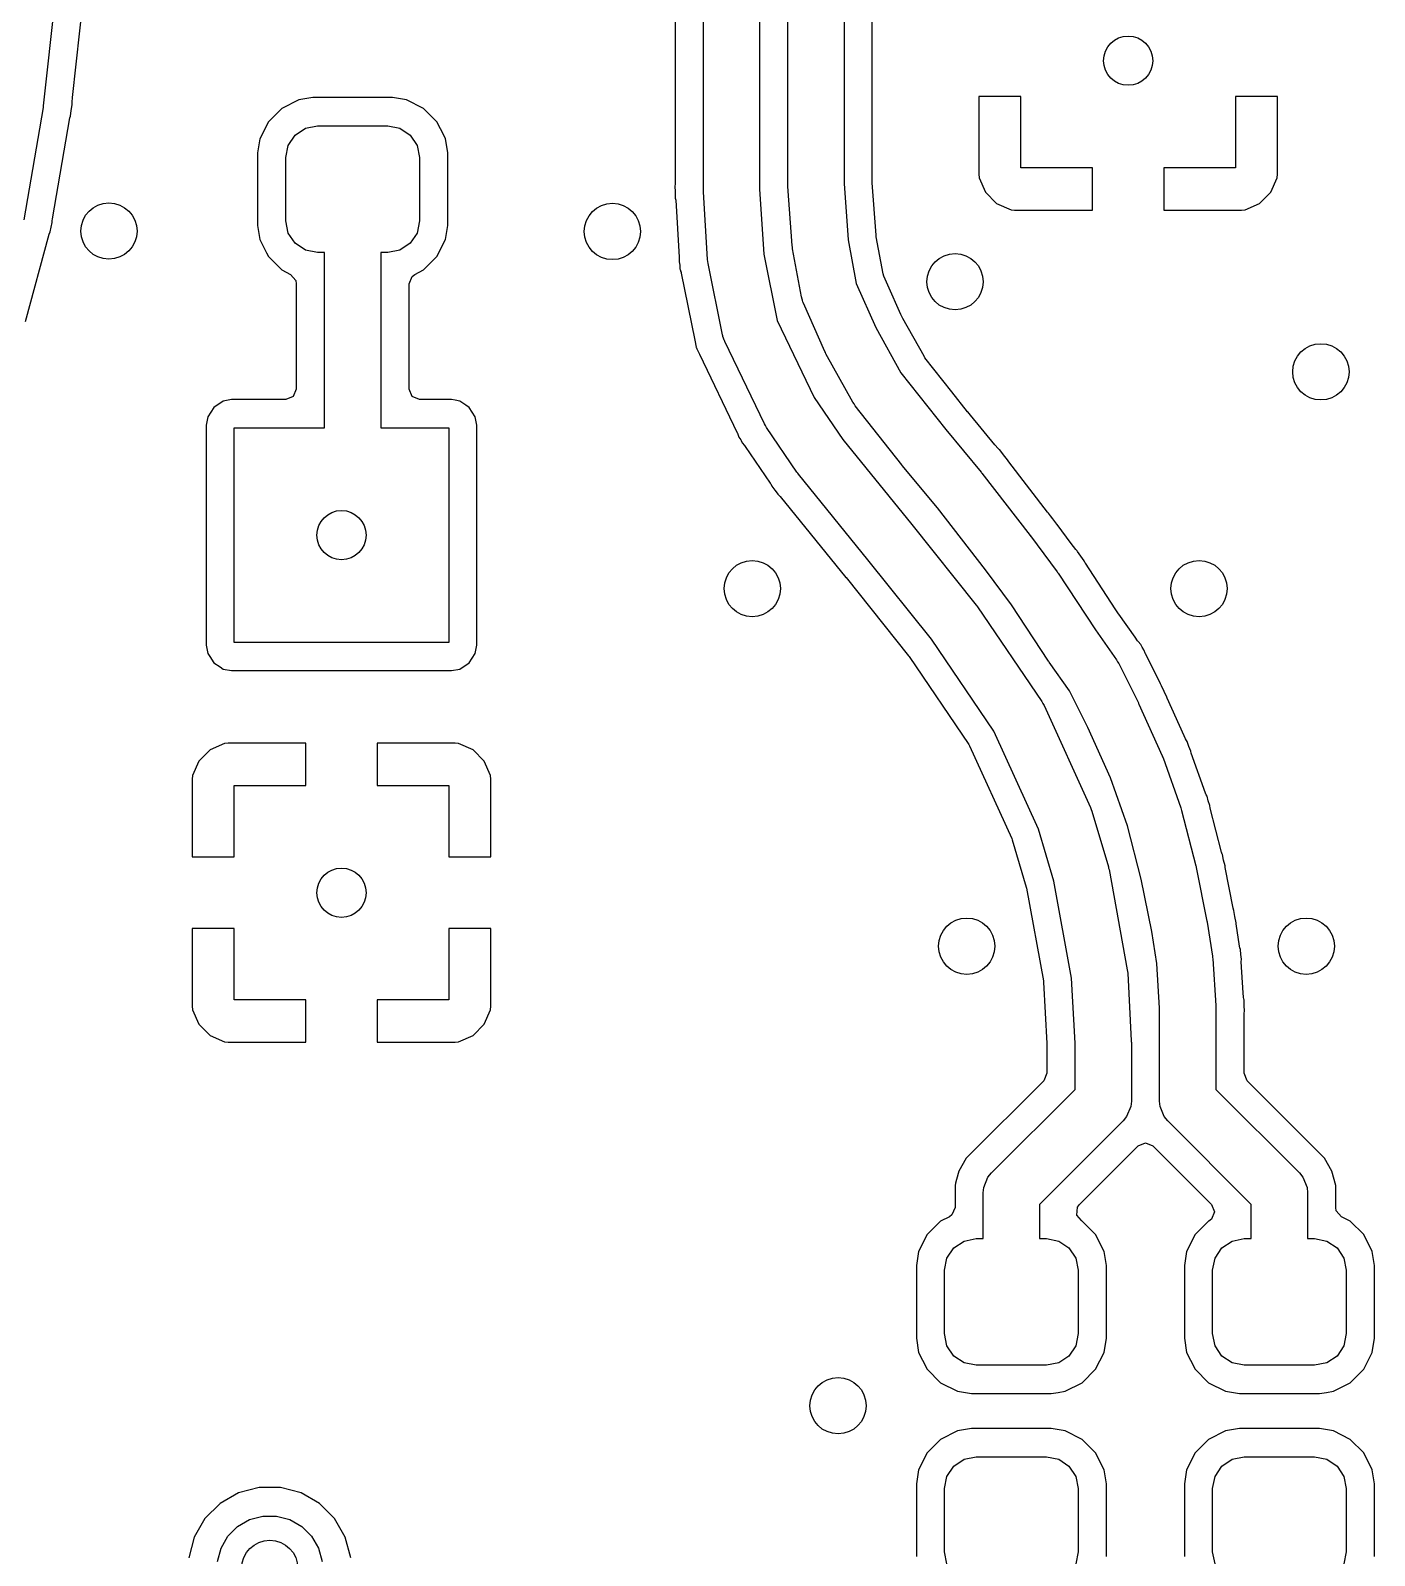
# Model space of a CAD drawing. Extents: x 2.36 to 5.14, y -5.39 to -2.61.
# Drawn here: x 3.3831 to 3.7591, y -4.8704 to -4.4439 of the extents above; entities that cross this region are included whole.
import ezdxf

# ---------------------------------------------------------------- set-up
doc = ezdxf.new("R2010")
doc.units = 0
doc.header["$MEASUREMENT"] = 0
doc.layers.add('BLACK', color=7, linetype='CONTINUOUS')

msp = doc.modelspace()

# ---------------------------------------------------------------- linework, layer by layer
at = {"layer": 'BLACK', "linetype": 'CONTINUOUS'}
for p, q in [((3.57131, -4.4885), (3.57131, -4.2365)), ((3.58706, -4.2365), (3.58706, -4.48825)), ((3.59494, -4.487), (3.59494, -4.2365)), ((3.61069, -4.2365), (3.61069, -4.48672)), ((3.56342, -4.24741), (3.56342, -4.48692)), ((3.39143, -4.42126), (3.38663, -4.46496)), ((3.61858, -4.48633), (3.61858, -4.4206)), ((3.39482, -4.4627), (3.39908, -4.42385)), ((3.38658, -4.46519), (3.38656, -4.46543)), ((3.38663, -4.46496), (3.38658, -4.46519)), ((3.39442, -4.4663), (3.39469, -4.46473)), ((3.39467, -4.46453), (3.39468, -4.46395)), ((3.39469, -4.46473), (3.39467, -4.46453)), ((3.39468, -4.46395), (3.39482, -4.4627)), ((3.45812, -4.46332), (3.45339, -4.46573)), ((3.46204, -4.4627), (3.45812, -4.46332)), ((3.45812, -4.46332), (3.45812, -4.46332)), ((3.48436, -4.4627), (3.46204, -4.4627)), ((3.46204, -4.4627), (3.46204, -4.4627)), ((3.48828, -4.46332), (3.48436, -4.4627)), ((3.48436, -4.4627), (3.48436, -4.4627)), ((3.49301, -4.46573), (3.48828, -4.46332)), ((3.48828, -4.46332), (3.48828, -4.46332)), ((3.64835, -4.46236), (3.64835, -4.48413)), ((3.66016, -4.46236), (3.64835, -4.46236)), ((3.66016, -4.48236), (3.66016, -4.46236)), ((3.73197, -4.46236), (3.72016, -4.46236)), ((3.72016, -4.46236), (3.72016, -4.48236)), ((3.73197, -4.48413), (3.73197, -4.46236)), ((3.38656, -4.46543), (3.38116, -4.49683)), ((3.38921, -4.49662), (3.39407, -4.46834)), ((3.39407, -4.46834), (3.39425, -4.46789)), ((3.39425, -4.46789), (3.39442, -4.4663)), ((3.45339, -4.46573), (3.44964, -4.46948)), ((3.49676, -4.46948), (3.49301, -4.46573)), ((3.49301, -4.46573), (3.49301, -4.46573)), ((3.44964, -4.46948), (3.44723, -4.47421)), ((3.45517, -4.47606), (3.45709, -4.47319)), ((3.45709, -4.47319), (3.45997, -4.47127)), ((3.45997, -4.47127), (3.46336, -4.4706)), ((3.46336, -4.4706), (3.48304, -4.4706)), ((3.48304, -4.4706), (3.48643, -4.47127)), ((3.48643, -4.47127), (3.48931, -4.47319)), ((3.48931, -4.47319), (3.49123, -4.47606)), ((3.49877, -4.47342), (3.49676, -4.46948)), ((3.49917, -4.47421), (3.49877, -4.47342)), ((3.44723, -4.47421), (3.44661, -4.47814)), ((3.44723, -4.47421), (3.44723, -4.47421)), ((3.4545, -4.47945), (3.45517, -4.47606)), ((3.49123, -4.47606), (3.4919, -4.47945)), ((3.49978, -4.47806), (3.49917, -4.47421)), ((3.49917, -4.47421), (3.49917, -4.47421)), ((3.44661, -4.47814), (3.44661, -4.49849)), ((3.4545, -4.49717), (3.4545, -4.47945)), ((3.4919, -4.47945), (3.4919, -4.49717)), ((3.49979, -4.47814), (3.49978, -4.47806)), ((3.49979, -4.49849), (3.49979, -4.47814)), ((3.61859, -4.48654), (3.61858, -4.48633)), ((3.64835, -4.48413), (3.64846, -4.48511)), ((3.64846, -4.48511), (3.64846, -4.48511)), ((3.64846, -4.48511), (3.65024, -4.48915)), ((3.68016, -4.48236), (3.66016, -4.48236)), ((3.68016, -4.49417), (3.68016, -4.48236)), ((3.72016, -4.48236), (3.70016, -4.48236)), ((3.70016, -4.48236), (3.70016, -4.49417)), ((3.73007, -4.48915), (3.73185, -4.48511)), ((3.73185, -4.48511), (3.73197, -4.48413)), ((3.56342, -4.48692), (3.56332, -4.48741)), ((3.56332, -4.48741), (3.56342, -4.48899)), ((3.56342, -4.48899), (3.56342, -4.49058)), ((3.56342, -4.49058), (3.56347, -4.49078)), ((3.56347, -4.49078), (3.56357, -4.49135)), ((3.57134, -4.48874), (3.57131, -4.4885)), ((3.57133, -4.48899), (3.57134, -4.48874)), ((3.57252, -4.50799), (3.57133, -4.48899)), ((3.58706, -4.48825), (3.5882, -4.50647)), ((3.59496, -4.48728), (3.59494, -4.487)), ((3.59496, -4.48757), (3.59496, -4.48728)), ((3.59615, -4.50407), (3.59496, -4.48757)), ((3.61069, -4.48672), (3.61182, -4.5025)), ((3.61964, -4.50113), (3.61859, -4.48654)), ((3.65024, -4.48915), (3.65337, -4.49228)), ((3.72695, -4.49228), (3.73007, -4.48915)), ((3.56357, -4.49135), (3.56457, -4.50731)), ((3.65337, -4.49228), (3.65741, -4.49406)), ((3.65741, -4.49406), (3.65741, -4.49406)), ((3.65741, -4.49406), (3.65839, -4.49417)), ((3.65839, -4.49417), (3.68016, -4.49417)), ((3.70016, -4.49417), (3.72192, -4.49417)), ((3.72192, -4.49417), (3.72291, -4.49406)), ((3.72291, -4.49406), (3.72695, -4.49228)), ((3.72291, -4.49406), (3.72291, -4.49406)), ((3.38859, -4.50022), (3.38881, -4.4989)), ((3.38881, -4.4989), (3.38916, -4.4976)), ((3.38916, -4.49711), (3.38921, -4.49662)), ((3.38916, -4.4976), (3.38916, -4.49711)), ((3.44661, -4.49849), (3.44723, -4.50241)), ((3.45517, -4.50056), (3.4545, -4.49717)), ((3.4919, -4.49717), (3.49123, -4.50056)), ((3.49917, -4.50241), (3.49979, -4.49849)), ((3.38169, -4.5253), (3.38828, -4.50089)), ((3.38828, -4.50089), (3.38859, -4.50022)), ((3.44723, -4.50241), (3.44723, -4.50241)), ((3.44723, -4.50241), (3.44909, -4.50607)), ((3.45709, -4.50343), (3.45517, -4.50056)), ((3.45997, -4.50535), (3.45709, -4.50343)), ((3.48931, -4.50343), (3.48643, -4.50535)), ((3.49123, -4.50056), (3.48931, -4.50343)), ((3.49676, -4.50714), (3.49917, -4.50241)), ((3.61182, -4.5025), (3.61407, -4.51465)), ((3.61965, -4.50133), (3.61964, -4.50113)), ((3.61969, -4.50165), (3.61965, -4.50133)), ((3.6216, -4.51196), (3.61969, -4.50165)), ((3.44909, -4.50607), (3.44964, -4.50714)), ((3.44964, -4.50714), (3.45339, -4.51089)), ((3.46336, -4.50603), (3.45997, -4.50535)), ((3.46533, -4.50603), (3.46336, -4.50603)), ((3.46533, -4.55504), (3.46533, -4.50603)), ((3.48304, -4.50603), (3.48107, -4.50603)), ((3.48107, -4.50603), (3.48107, -4.55504)), ((3.48643, -4.50535), (3.48304, -4.50603)), ((3.49301, -4.51089), (3.49676, -4.50714)), ((3.56458, -4.50749), (3.56451, -4.50858)), ((3.56457, -4.50731), (3.56457, -4.50731)), ((3.56457, -4.50731), (3.56458, -4.50749)), ((3.5882, -4.50647), (3.59193, -4.52498)), ((3.59622, -4.5045), (3.59615, -4.50407)), ((3.59626, -4.50493), (3.59622, -4.5045)), ((3.59876, -4.51843), (3.59626, -4.50493)), ((3.45339, -4.51089), (3.45584, -4.51214)), ((3.49056, -4.51214), (3.49301, -4.51089)), ((3.56451, -4.50858), (3.56471, -4.50956)), ((3.56471, -4.50956), (3.56472, -4.50976)), ((3.56472, -4.50976), (3.56472, -4.50976)), ((3.56472, -4.50976), (3.56477, -4.51055)), ((3.56477, -4.51055), (3.56483, -4.51073)), ((3.56483, -4.51073), (3.56505, -4.51139)), ((3.56505, -4.51139), (3.56506, -4.51141)), ((3.56506, -4.51141), (3.56515, -4.51176)), ((3.56515, -4.51176), (3.56893, -4.53051)), ((3.5726, -4.50852), (3.57252, -4.50799)), ((3.57266, -4.50905), (3.5726, -4.50852)), ((3.57669, -4.52905), (3.57266, -4.50905)), ((3.6218, -4.51261), (3.6216, -4.51196)), ((3.45584, -4.51214), (3.45729, -4.51384)), ((3.45729, -4.51384), (3.45743, -4.51474)), ((3.45743, -4.51474), (3.45743, -4.54423)), ((3.48897, -4.51474), (3.48982, -4.51268)), ((3.48897, -4.54423), (3.48897, -4.51474)), ((3.48982, -4.51268), (3.49056, -4.51214)), ((3.61407, -4.51465), (3.61955, -4.52698)), ((3.62291, -4.51509), (3.6218, -4.51261)), ((3.62657, -4.52334), (3.62291, -4.51509)), ((3.59882, -4.51864), (3.59876, -4.51843)), ((3.59882, -4.51873), (3.59882, -4.51864)), ((3.59901, -4.51932), (3.59882, -4.51873)), ((3.59919, -4.51992), (3.59901, -4.51932)), ((3.59924, -4.52), (3.59919, -4.51992)), ((3.5993, -4.5202), (3.59924, -4.52)), ((3.6053, -4.5337), (3.5993, -4.5202)), ((3.62669, -4.52357), (3.62657, -4.52334)), ((3.62717, -4.52443), (3.62669, -4.52357)), ((3.63306, -4.53503), (3.62717, -4.52443)), ((3.57677, -4.52934), (3.57669, -4.52905)), ((3.59193, -4.52498), (3.60232, -4.54655)), ((3.61955, -4.52698), (3.62658, -4.53962)), ((3.56893, -4.53051), (3.56893, -4.53051)), ((3.56893, -4.53051), (3.56893, -4.53053)), ((3.56893, -4.53053), (3.5693, -4.53247)), ((3.5693, -4.53247), (3.56934, -4.53256)), ((3.56934, -4.53256), (3.56936, -4.53265)), ((3.56936, -4.53265), (3.56949, -4.53292)), ((3.56949, -4.53292), (3.57023, -4.53441)), ((3.57678, -4.52947), (3.57677, -4.52934)), ((3.57697, -4.52999), (3.57678, -4.52947)), ((3.57714, -4.53053), (3.57697, -4.52999)), ((3.57721, -4.53064), (3.57714, -4.53053)), ((3.57731, -4.53092), (3.57721, -4.53064)), ((3.58838, -4.55392), (3.57731, -4.53092)), ((3.57023, -4.53441), (3.57025, -4.53444)), ((3.57025, -4.53444), (3.58082, -4.5564)), ((3.60548, -4.534), (3.6053, -4.5337)), ((3.60562, -4.53432), (3.60548, -4.534)), ((3.61312, -4.54782), (3.60562, -4.53432)), ((3.63331, -4.53542), (3.63306, -4.53503)), ((3.64081, -4.54494), (3.63331, -4.53542)), ((3.62658, -4.53962), (3.63912, -4.55554)), ((3.45743, -4.54423), (3.45658, -4.54629)), ((3.48982, -4.54629), (3.48897, -4.54423)), ((3.64523, -4.55054), (3.64081, -4.54494)), ((3.43439, -4.54935), (3.43264, -4.55196)), ((3.437, -4.5476), (3.43439, -4.54935)), ((3.43439, -4.54935), (3.43439, -4.54935)), ((3.43833, -4.54734), (3.437, -4.5476)), ((3.4393, -4.54715), (3.43833, -4.54734)), ((3.45452, -4.54715), (3.4393, -4.54715)), ((3.45658, -4.54629), (3.45452, -4.54715)), ((3.49188, -4.54715), (3.48982, -4.54629)), ((3.50086, -4.54715), (3.49188, -4.54715)), ((3.50183, -4.54734), (3.50086, -4.54715)), ((3.50086, -4.54715), (3.50086, -4.54715)), ((3.50316, -4.5476), (3.50183, -4.54734)), ((3.50485, -4.54874), (3.50316, -4.5476)), ((3.50316, -4.5476), (3.50316, -4.5476)), ((3.50577, -4.54935), (3.50485, -4.54874)), ((3.50751, -4.55196), (3.50577, -4.54935)), ((3.60232, -4.54655), (3.61032, -4.55829)), ((3.61348, -4.54834), (3.61312, -4.54782)), ((3.61382, -4.54887), (3.61348, -4.54834)), ((3.62682, -4.56537), (3.61382, -4.54887)), ((3.43264, -4.55196), (3.43219, -4.55426)), ((3.43219, -4.55426), (3.43219, -4.61582)), ((3.50797, -4.55426), (3.50751, -4.55196)), ((3.50797, -4.61582), (3.50797, -4.55426)), ((3.58869, -4.55442), (3.58838, -4.55392)), ((3.58897, -4.55494), (3.58869, -4.55442)), ((3.64528, -4.5506), (3.64523, -4.55054)), ((3.64603, -4.5515), (3.64528, -4.5506)), ((3.6529, -4.55975), (3.64603, -4.5515)), ((3.44008, -4.61504), (3.44008, -4.55504)), ((3.44008, -4.55504), (3.46533, -4.55504)), ((3.48107, -4.55504), (3.50008, -4.55504)), ((3.50008, -4.55504), (3.50008, -4.61504)), ((3.58082, -4.5564), (3.58089, -4.55654)), ((3.58089, -4.55654), (3.58128, -4.55767)), ((3.58128, -4.55767), (3.58178, -4.55841)), ((3.58178, -4.55841), (3.58188, -4.5586)), ((3.58188, -4.5586), (3.58217, -4.55921)), ((3.59749, -4.56744), (3.58897, -4.55494)), ((3.61032, -4.55829), (3.62961, -4.58203)), ((3.63912, -4.55554), (3.64905, -4.56746)), ((3.58217, -4.55921), (3.58217, -4.55921)), ((3.58217, -4.55921), (3.58284, -4.55999)), ((3.58284, -4.55999), (3.58304, -4.56025)), ((3.58304, -4.56025), (3.59003, -4.57051)), ((3.65377, -4.56079), (3.6529, -4.55975)), ((3.65411, -4.56112), (3.65377, -4.56079)), ((3.65422, -4.56123), (3.65411, -4.56112)), ((3.6553, -4.56263), (3.65422, -4.56123)), ((3.65422, -4.56123), (3.65422, -4.56123)), ((3.65422, -4.56123), (3.65422, -4.56123)), ((3.65644, -4.564), (3.6553, -4.56263)), ((3.59771, -4.56769), (3.59749, -4.56744)), ((3.62689, -4.56545), (3.62682, -4.56537)), ((3.62695, -4.56554), (3.62689, -4.56545)), ((3.63686, -4.57743), (3.62695, -4.56554)), ((3.64905, -4.56746), (3.64913, -4.56758)), ((3.65657, -4.56427), (3.65644, -4.564)), ((3.65677, -4.56453), (3.65657, -4.56427)), ((3.6676, -4.57858), (3.65677, -4.56453)), ((3.65677, -4.56453), (3.65677, -4.56453)), ((3.59003, -4.57051), (3.59003, -4.57051)), ((3.59003, -4.57051), (3.59018, -4.57072)), ((3.59018, -4.57072), (3.59045, -4.57133)), ((3.59045, -4.57133), (3.59134, -4.57243)), ((3.59789, -4.56797), (3.59771, -4.56769)), ((3.61737, -4.59194), (3.59789, -4.56797)), ((3.64913, -4.56758), (3.64923, -4.56769)), ((3.64923, -4.56769), (3.66273, -4.58519)), ((3.59134, -4.57243), (3.59141, -4.57253)), ((3.59141, -4.57253), (3.59141, -4.57253)), ((3.59141, -4.57253), (3.59214, -4.5736)), ((3.59214, -4.5736), (3.59245, -4.57387)), ((3.59245, -4.57387), (3.59281, -4.57424)), ((3.59281, -4.57424), (3.61122, -4.59689)), ((3.65023, -4.59477), (3.63686, -4.57743)), ((3.66783, -4.57884), (3.6676, -4.57858)), ((3.66787, -4.57888), (3.66783, -4.57884)), ((3.66843, -4.57962), (3.66787, -4.57888)), ((3.66905, -4.58045), (3.66843, -4.57962)), ((3.62961, -4.58203), (3.62963, -4.58206)), ((3.62963, -4.58206), (3.62965, -4.58208)), ((3.62965, -4.58208), (3.64765, -4.60458)), ((3.67025, -4.58201), (3.66905, -4.58045)), ((3.67029, -4.58211), (3.67025, -4.58201)), ((3.67426, -4.5874), (3.67029, -4.58211)), ((3.66273, -4.58519), (3.66276, -4.58524)), ((3.66276, -4.58524), (3.6628, -4.58528)), ((3.6628, -4.58528), (3.6703, -4.59528)), ((3.67549, -4.58905), (3.67426, -4.5874)), ((3.63516, -4.61418), (3.61737, -4.59194)), ((3.67589, -4.58947), (3.67549, -4.58905)), ((3.67604, -4.58961), (3.67589, -4.58947)), ((3.67691, -4.59094), (3.67604, -4.58961)), ((3.67786, -4.5922), (3.67691, -4.59094)), ((3.67805, -4.59267), (3.67786, -4.5922)), ((3.67821, -4.59291), (3.67805, -4.59267)), ((3.68656, -4.60563), (3.67821, -4.59291)), ((3.61122, -4.59689), (3.61123, -4.59691)), ((3.61123, -4.59691), (3.62873, -4.61878)), ((3.65755, -4.60453), (3.65023, -4.59477)), ((3.6703, -4.59528), (3.67043, -4.59549)), ((3.67043, -4.59549), (3.67058, -4.59568)), ((3.67058, -4.59568), (3.68101, -4.61157)), ((3.64765, -4.60458), (3.64782, -4.60484)), ((3.64782, -4.60484), (3.64801, -4.60508)), ((3.64801, -4.60508), (3.66601, -4.63158)), ((3.66792, -4.62032), (3.65755, -4.60453)), ((3.68751, -4.60708), (3.68656, -4.60563)), ((3.68756, -4.60717), (3.68751, -4.60708)), ((3.69209, -4.61357), (3.68756, -4.60717)), ((3.65261, -4.63987), (3.63516, -4.61418)), ((3.68101, -4.61157), (3.68693, -4.61996)), ((3.69278, -4.61456), (3.69209, -4.61357)), ((3.43219, -4.61582), (3.43264, -4.61812)), ((3.43264, -4.61812), (3.43321, -4.61896)), ((3.50008, -4.61504), (3.44008, -4.61504)), ((3.50577, -4.62073), (3.50751, -4.61812)), ((3.50751, -4.61812), (3.50797, -4.61582)), ((3.69298, -4.61481), (3.69278, -4.61456)), ((3.69367, -4.61559), (3.69298, -4.61481)), ((3.69407, -4.61638), (3.69367, -4.61559)), ((3.69458, -4.6171), (3.69407, -4.61638)), ((3.69499, -4.61823), (3.69458, -4.6171)), ((3.69507, -4.61837), (3.69499, -4.61823)), ((3.69918, -4.62661), (3.69507, -4.61837)), ((3.69507, -4.61837), (3.69507, -4.61837)), ((3.43321, -4.61896), (3.43439, -4.62073)), ((3.43439, -4.62073), (3.43612, -4.62189)), ((3.43612, -4.62189), (3.437, -4.62248)), ((3.437, -4.62248), (3.437, -4.62248)), ((3.437, -4.62248), (3.437, -4.62248)), ((3.437, -4.62248), (3.4393, -4.62293)), ((3.4393, -4.62293), (3.4393, -4.62293)), ((3.4393, -4.62293), (3.50086, -4.62293)), ((3.50086, -4.62293), (3.50316, -4.62248)), ((3.50086, -4.62293), (3.50086, -4.62293)), ((3.50316, -4.62248), (3.50577, -4.62073)), ((3.62873, -4.61878), (3.62887, -4.61896)), ((3.62887, -4.61896), (3.64557, -4.64355)), ((3.668, -4.62042), (3.66792, -4.62032)), ((3.66807, -4.62054), (3.668, -4.62042)), ((3.67372, -4.62855), (3.66807, -4.62054)), ((3.68693, -4.61996), (3.68723, -4.62048)), ((3.68723, -4.62048), (3.68754, -4.62098)), ((3.68754, -4.62098), (3.69304, -4.63198)), ((3.69953, -4.62714), (3.69918, -4.62661)), ((3.69954, -4.62716), (3.69953, -4.62714)), ((3.70025, -4.62875), (3.69954, -4.62716)), ((3.67888, -4.63887), (3.67372, -4.62855)), ((3.70103, -4.63031), (3.70025, -4.62875)), ((3.7011, -4.63064), (3.70103, -4.63031)), ((3.70581, -4.64115), (3.7011, -4.63064)), ((3.66601, -4.63158), (3.66633, -4.63216)), ((3.66633, -4.63216), (3.66666, -4.63273)), ((3.66666, -4.63273), (3.67966, -4.66123)), ((3.69304, -4.63198), (3.6931, -4.63213)), ((3.6931, -4.63213), (3.69319, -4.63228)), ((3.69319, -4.63228), (3.69969, -4.64678)), ((3.66511, -4.66726), (3.65261, -4.63987)), ((3.68519, -4.65294), (3.67888, -4.63887)), ((3.43733, -4.64334), (3.43329, -4.64513)), ((3.43832, -4.64323), (3.43733, -4.64334)), ((3.43733, -4.64334), (3.43733, -4.64334)), ((3.46008, -4.64323), (3.43832, -4.64323)), ((3.46008, -4.65504), (3.46008, -4.64323)), ((3.50184, -4.64323), (3.48008, -4.64323)), ((3.48008, -4.64323), (3.48008, -4.65504)), ((3.50283, -4.64334), (3.50184, -4.64323)), ((3.50687, -4.64513), (3.50283, -4.64334)), ((3.50283, -4.64334), (3.50283, -4.64334)), ((3.64557, -4.64355), (3.64581, -4.64398)), ((3.64581, -4.64398), (3.65761, -4.66984)), ((3.70619, -4.64198), (3.70581, -4.64115)), ((3.70645, -4.64245), (3.70619, -4.64198)), ((3.70665, -4.64274), (3.70645, -4.64245)), ((3.70714, -4.64411), (3.70665, -4.64274)), ((3.70774, -4.64544), (3.70714, -4.64411)), ((3.43017, -4.64825), (3.42838, -4.65229)), ((3.43329, -4.64513), (3.43017, -4.64825)), ((3.50999, -4.64825), (3.50687, -4.64513)), ((3.51178, -4.65229), (3.50999, -4.64825)), ((3.69969, -4.64678), (3.69978, -4.64707)), ((3.69978, -4.64707), (3.69992, -4.64735)), ((3.69992, -4.64735), (3.70492, -4.66135)), ((3.70784, -4.64606), (3.70774, -4.64544)), ((3.71181, -4.65719), (3.70784, -4.64606)), ((3.42838, -4.65229), (3.42827, -4.65328)), ((3.51189, -4.65328), (3.51178, -4.65229)), ((3.51178, -4.65229), (3.51178, -4.65229)), ((3.42827, -4.65328), (3.42827, -4.67504)), ((3.44008, -4.67504), (3.44008, -4.65504)), ((3.44008, -4.65504), (3.46008, -4.65504)), ((3.48008, -4.65504), (3.50008, -4.65504)), ((3.50008, -4.65504), (3.50008, -4.67504)), ((3.51189, -4.67504), (3.51189, -4.65328)), ((3.68996, -4.66631), (3.68519, -4.65294)), ((3.67966, -4.66123), (3.67984, -4.66176)), ((3.70492, -4.66135), (3.705, -4.6617)), ((3.71202, -4.65764), (3.71181, -4.65719)), ((3.71225, -4.65805), (3.71202, -4.65764)), ((3.71259, -4.65937), (3.71225, -4.65805)), ((3.71305, -4.66065), (3.71259, -4.65937)), ((3.71311, -4.66137), (3.71305, -4.66065)), ((3.71628, -4.67368), (3.71311, -4.66137)), ((3.67984, -4.66176), (3.68005, -4.66227)), ((3.68005, -4.66227), (3.68463, -4.67777)), ((3.705, -4.6617), (3.70512, -4.66203)), ((3.70512, -4.66203), (3.70912, -4.67753)), ((3.65761, -4.66984), (3.65775, -4.67023)), ((3.6694, -4.68183), (3.66511, -4.66726)), ((3.69382, -4.68126), (3.68996, -4.66631)), ((3.65775, -4.67023), (3.66167, -4.68351)), ((3.71649, -4.67425), (3.71628, -4.67368)), ((3.42827, -4.67504), (3.44008, -4.67504)), ((3.50008, -4.67504), (3.51189, -4.67504)), ((3.68463, -4.67777), (3.6847, -4.67818)), ((3.6847, -4.67818), (3.68482, -4.67859)), ((3.70912, -4.67753), (3.70916, -4.67775)), ((3.70916, -4.67775), (3.70922, -4.67796)), ((3.70922, -4.67796), (3.71222, -4.69296)), ((3.71655, -4.67437), (3.71649, -4.67425)), ((3.71688, -4.67598), (3.71655, -4.67437)), ((3.71655, -4.67437), (3.71655, -4.67437)), ((3.71729, -4.67757), (3.71688, -4.67598)), ((3.71728, -4.67801), (3.71729, -4.67757)), ((3.71841, -4.68366), (3.71728, -4.67801)), ((3.67435, -4.70892), (3.6694, -4.68183)), ((3.68482, -4.67859), (3.68993, -4.70659)), ((3.69675, -4.69589), (3.69382, -4.68126)), ((3.66167, -4.68351), (3.66174, -4.68381)), ((3.66174, -4.68381), (3.66646, -4.70966)), ((3.71955, -4.68938), (3.71841, -4.68366)), ((3.71975, -4.68999), (3.71955, -4.68938)), ((3.72002, -4.69172), (3.71975, -4.68999)), ((3.71975, -4.68999), (3.71975, -4.68999)), ((3.42827, -4.69504), (3.42827, -4.7168)), ((3.44008, -4.69504), (3.42827, -4.69504)), ((3.44008, -4.71504), (3.44008, -4.69504)), ((3.51189, -4.69504), (3.50008, -4.69504)), ((3.50008, -4.69504), (3.50008, -4.71504)), ((3.51189, -4.7168), (3.51189, -4.69504)), ((3.71222, -4.69296), (3.71224, -4.69312)), ((3.71224, -4.69312), (3.71228, -4.69327)), ((3.71228, -4.69327), (3.71378, -4.70277)), ((3.72037, -4.69344), (3.72002, -4.69172)), ((3.72035, -4.69377), (3.72037, -4.69344)), ((3.72133, -4.7), (3.72035, -4.69377)), ((3.69816, -4.70486), (3.69675, -4.69589)), ((3.71378, -4.70277), (3.7138, -4.70315)), ((3.7138, -4.70315), (3.71386, -4.70351)), ((3.71386, -4.70351), (3.71467, -4.71662)), ((3.72145, -4.70047), (3.72133, -4.7)), ((3.72161, -4.70095), (3.72145, -4.70047)), ((3.72169, -4.70228), (3.72161, -4.70095)), ((3.7219, -4.70359), (3.72169, -4.70228)), ((3.72182, -4.70434), (3.7219, -4.70359)), ((3.68993, -4.70659), (3.68998, -4.70709)), ((3.68998, -4.70709), (3.69005, -4.70758)), ((3.69005, -4.70758), (3.69105, -4.72648)), ((3.69894, -4.71735), (3.69816, -4.70486)), ((3.72236, -4.71308), (3.72182, -4.70434)), ((3.66646, -4.70966), (3.66651, -4.71003)), ((3.66651, -4.71003), (3.66742, -4.72723)), ((3.67531, -4.7271), (3.67435, -4.70892)), ((3.42827, -4.7168), (3.42838, -4.71779)), ((3.46008, -4.71504), (3.44008, -4.71504)), ((3.46008, -4.72685), (3.46008, -4.71504)), ((3.50008, -4.71504), (3.48008, -4.71504)), ((3.48008, -4.71504), (3.48008, -4.72685)), ((3.51178, -4.71779), (3.51189, -4.7168)), ((3.71467, -4.71662), (3.71466, -4.71687)), ((3.72243, -4.71426), (3.72236, -4.71308)), ((3.72253, -4.71484), (3.72243, -4.71426)), ((3.72258, -4.71503), (3.72253, -4.71484)), ((3.72258, -4.71662), (3.72258, -4.71503)), ((3.72268, -4.71821), (3.72258, -4.71662)), ((3.42838, -4.71779), (3.42838, -4.71779)), ((3.42838, -4.71779), (3.43017, -4.72183)), ((3.50999, -4.72183), (3.51178, -4.71779)), ((3.69894, -4.74329), (3.69894, -4.71735)), ((3.71466, -4.71687), (3.71469, -4.71711)), ((3.71469, -4.71711), (3.71469, -4.74003)), ((3.72258, -4.71869), (3.72268, -4.71821)), ((3.72258, -4.73555), (3.72258, -4.71869)), ((3.43017, -4.72183), (3.43329, -4.72495)), ((3.43329, -4.72495), (3.43733, -4.72674)), ((3.50283, -4.72674), (3.50687, -4.72495)), ((3.50687, -4.72495), (3.50999, -4.72183)), ((3.43733, -4.72674), (3.43733, -4.72674)), ((3.43733, -4.72674), (3.43832, -4.72685)), ((3.43832, -4.72685), (3.46008, -4.72685)), ((3.48008, -4.72685), (3.50184, -4.72685)), ((3.50184, -4.72685), (3.50283, -4.72674)), ((3.50283, -4.72674), (3.50283, -4.72674)), ((3.66742, -4.72723), (3.66742, -4.72739)), ((3.66742, -4.72739), (3.66742, -4.73555)), ((3.67531, -4.74003), (3.67531, -4.7271)), ((3.69105, -4.72648), (3.69104, -4.72668)), ((3.69104, -4.72668), (3.69106, -4.72689)), ((3.69106, -4.72689), (3.69106, -4.74329)), ((3.66657, -4.73761), (3.64488, -4.75929)), ((3.66742, -4.73555), (3.66657, -4.73761)), ((3.72343, -4.73761), (3.72258, -4.73555)), ((3.74218, -4.75636), (3.72343, -4.73761)), ((3.65193, -4.76341), (3.67531, -4.74003)), ((3.71469, -4.74003), (3.73807, -4.76341)), ((3.69091, -4.74482), (3.68974, -4.74766)), ((3.69106, -4.74329), (3.69091, -4.74482)), ((3.69909, -4.74482), (3.69894, -4.74329)), ((3.70026, -4.74766), (3.69909, -4.74482)), ((3.68876, -4.74886), (3.66537, -4.77224)), ((3.68974, -4.74766), (3.68876, -4.74886)), ((3.70124, -4.74886), (3.70026, -4.74766)), ((3.72463, -4.77224), (3.70124, -4.74886)), ((3.69294, -4.75584), (3.695, -4.75498)), ((3.695, -4.75498), (3.69706, -4.75584)), ((3.64488, -4.75929), (3.64281, -4.76289)), ((3.67654, -4.77224), (3.69294, -4.75584)), ((3.69706, -4.75584), (3.71346, -4.77224)), ((3.74512, -4.75929), (3.74218, -4.75636)), ((3.74719, -4.76289), (3.74512, -4.75929)), ((3.64281, -4.76289), (3.64218, -4.76525)), ((3.64281, -4.76289), (3.64281, -4.76289)), ((3.65095, -4.7646), (3.65193, -4.76341)), ((3.73807, -4.76341), (3.73905, -4.7646)), ((3.74827, -4.7669), (3.74719, -4.76289)), ((3.74719, -4.76289), (3.74719, -4.76289)), ((3.74719, -4.76289), (3.74719, -4.76289)), ((3.6419, -4.76628), (3.64173, -4.7669)), ((3.64173, -4.7669), (3.64173, -4.77306)), ((3.64218, -4.76525), (3.6419, -4.76628)), ((3.64218, -4.76525), (3.64218, -4.76525)), ((3.64963, -4.76898), (3.64978, -4.76744)), ((3.64978, -4.76744), (3.65095, -4.7646)), ((3.73905, -4.7646), (3.74022, -4.76744)), ((3.74022, -4.76744), (3.74037, -4.76898)), ((3.74827, -4.77306), (3.74827, -4.7669)), ((3.74827, -4.7669), (3.74827, -4.7669)), ((3.64963, -4.78177), (3.64963, -4.76898)), ((3.66537, -4.77224), (3.66537, -4.78177)), ((3.676, -4.77297), (3.67654, -4.77224)), ((3.71346, -4.77224), (3.71431, -4.7743)), ((3.72463, -4.78177), (3.72463, -4.77224)), ((3.74037, -4.76898), (3.74037, -4.78177)), ((3.64014, -4.77566), (3.63769, -4.77691)), ((3.64088, -4.77512), (3.64014, -4.77566)), ((3.64173, -4.77306), (3.64088, -4.77512)), ((3.67583, -4.7752), (3.676, -4.77297)), ((3.67715, -4.77674), (3.67583, -4.7752)), ((3.71346, -4.77636), (3.71272, -4.77689)), ((3.71431, -4.7743), (3.71346, -4.77636)), ((3.74841, -4.77396), (3.74827, -4.77306)), ((3.74986, -4.77566), (3.74841, -4.77396)), ((3.75231, -4.77691), (3.74986, -4.77566)), ((3.63394, -4.78066), (3.63153, -4.78539)), ((3.63769, -4.77691), (3.63394, -4.78066)), ((3.67713, -4.77677), (3.67715, -4.77674)), ((3.67726, -4.77687), (3.67713, -4.77677)), ((3.67728, -4.77689), (3.67726, -4.77687)), ((3.67731, -4.77691), (3.67728, -4.77689)), ((3.68106, -4.78066), (3.67731, -4.77691)), ((3.67731, -4.77691), (3.67731, -4.77691)), ((3.67731, -4.77691), (3.67731, -4.77691)), ((3.68347, -4.78539), (3.68106, -4.78066)), ((3.70894, -4.78066), (3.70653, -4.78539)), ((3.71269, -4.77691), (3.70894, -4.78066)), ((3.71272, -4.77689), (3.71269, -4.77691)), ((3.75606, -4.78066), (3.75231, -4.77691)), ((3.75847, -4.78539), (3.75606, -4.78066)), ((3.63947, -4.78724), (3.64139, -4.78437)), ((3.64139, -4.78437), (3.64427, -4.78245)), ((3.64427, -4.78245), (3.64766, -4.78177)), ((3.64766, -4.78177), (3.64963, -4.78177)), ((3.66537, -4.78177), (3.66734, -4.78177)), ((3.66734, -4.78177), (3.67073, -4.78245)), ((3.67073, -4.78245), (3.67361, -4.78437)), ((3.67361, -4.78437), (3.67553, -4.78724)), ((3.71447, -4.78724), (3.71639, -4.78437)), ((3.71639, -4.78437), (3.71927, -4.78245)), ((3.71927, -4.78245), (3.72266, -4.78177)), ((3.72266, -4.78177), (3.72463, -4.78177)), ((3.74037, -4.78177), (3.74234, -4.78177)), ((3.74234, -4.78177), (3.74573, -4.78245)), ((3.74573, -4.78245), (3.74861, -4.78437)), ((3.74861, -4.78437), (3.75053, -4.78724)), ((3.63153, -4.78539), (3.63091, -4.78931)), ((3.63091, -4.78931), (3.63091, -4.80966)), ((3.63153, -4.78539), (3.63153, -4.78539)), ((3.6388, -4.79063), (3.63947, -4.78724)), ((3.67553, -4.78724), (3.6762, -4.79063)), ((3.68409, -4.78931), (3.68347, -4.78539)), ((3.68409, -4.80966), (3.68409, -4.78931)), ((3.70653, -4.78539), (3.70591, -4.78931)), ((3.70591, -4.78931), (3.70591, -4.80966)), ((3.70653, -4.78539), (3.70653, -4.78539)), ((3.7138, -4.79063), (3.71447, -4.78724)), ((3.75053, -4.78724), (3.7512, -4.79063)), ((3.75909, -4.78931), (3.75847, -4.78539)), ((3.75909, -4.80966), (3.75909, -4.78931)), ((3.6388, -4.80835), (3.6388, -4.79063)), ((3.6762, -4.79063), (3.6762, -4.80835)), ((3.7138, -4.80835), (3.7138, -4.79063)), ((3.7512, -4.79063), (3.7512, -4.80835)), ((3.63091, -4.80966), (3.63153, -4.81359)), ((3.63947, -4.81174), (3.6388, -4.80835)), ((3.6762, -4.80835), (3.67553, -4.81174)), ((3.68347, -4.81359), (3.68409, -4.80966)), ((3.70591, -4.80966), (3.70653, -4.81359)), ((3.71447, -4.81174), (3.7138, -4.80835)), ((3.7512, -4.80835), (3.75053, -4.81174)), ((3.75847, -4.81359), (3.75909, -4.80966)), ((3.63153, -4.81359), (3.63153, -4.81359)), ((3.63153, -4.81359), (3.63264, -4.81576)), ((3.64139, -4.81461), (3.63947, -4.81174)), ((3.64427, -4.81653), (3.64139, -4.81461)), ((3.67361, -4.81461), (3.67073, -4.81653)), ((3.67553, -4.81174), (3.67361, -4.81461)), ((3.68106, -4.81832), (3.68347, -4.81359)), ((3.70653, -4.81359), (3.70653, -4.81359)), ((3.70653, -4.81359), (3.70764, -4.81576)), ((3.71639, -4.81461), (3.71447, -4.81174)), ((3.71927, -4.81653), (3.71639, -4.81461)), ((3.74861, -4.81461), (3.74573, -4.81653)), ((3.75053, -4.81174), (3.74861, -4.81461)), ((3.75606, -4.81832), (3.75847, -4.81359)), ((3.63264, -4.81576), (3.63394, -4.81832)), ((3.63394, -4.81832), (3.63769, -4.82207)), ((3.64766, -4.8172), (3.64427, -4.81653)), ((3.66734, -4.8172), (3.64766, -4.8172)), ((3.67073, -4.81653), (3.66734, -4.8172)), ((3.67731, -4.82207), (3.68106, -4.81832)), ((3.70764, -4.81576), (3.70894, -4.81832)), ((3.70894, -4.81832), (3.71269, -4.82207)), ((3.72266, -4.8172), (3.71927, -4.81653)), ((3.74234, -4.8172), (3.72266, -4.8172)), ((3.74573, -4.81653), (3.74234, -4.8172)), ((3.75231, -4.82207), (3.75606, -4.81832)), ((3.63769, -4.82207), (3.64242, -4.82448)), ((3.67258, -4.82448), (3.67731, -4.82207)), ((3.71269, -4.82207), (3.71742, -4.82448)), ((3.74758, -4.82448), (3.75231, -4.82207)), ((3.64242, -4.82448), (3.64634, -4.8251)), ((3.64634, -4.8251), (3.64634, -4.8251)), ((3.64634, -4.8251), (3.66866, -4.8251)), ((3.66866, -4.8251), (3.67062, -4.82479)), ((3.67062, -4.82479), (3.67258, -4.82448)), ((3.71742, -4.82448), (3.72134, -4.8251)), ((3.72134, -4.8251), (3.72134, -4.8251)), ((3.72134, -4.8251), (3.74366, -4.8251)), ((3.74366, -4.8251), (3.74562, -4.82479)), ((3.74562, -4.82479), (3.74758, -4.82448)), ((3.64242, -4.83552), (3.63769, -4.83793)), ((3.64634, -4.8349), (3.64242, -4.83552)), ((3.64242, -4.83552), (3.64242, -4.83552)), ((3.66866, -4.8349), (3.64634, -4.8349)), ((3.64634, -4.8349), (3.64634, -4.8349)), ((3.67258, -4.83552), (3.66866, -4.8349)), ((3.66866, -4.8349), (3.66866, -4.8349)), ((3.67731, -4.83793), (3.67258, -4.83552)), ((3.67258, -4.83552), (3.67258, -4.83552)), ((3.71742, -4.83552), (3.71269, -4.83793)), ((3.72134, -4.8349), (3.71742, -4.83552)), ((3.71742, -4.83552), (3.71742, -4.83552)), ((3.74366, -4.8349), (3.72134, -4.8349)), ((3.72134, -4.8349), (3.72134, -4.8349)), ((3.74758, -4.83552), (3.74366, -4.8349)), ((3.74366, -4.8349), (3.74366, -4.8349)), ((3.75231, -4.83793), (3.74758, -4.83552)), ((3.74758, -4.83552), (3.74758, -4.83552)), ((3.63769, -4.83793), (3.63394, -4.84168)), ((3.68106, -4.84168), (3.67731, -4.83793)), ((3.67731, -4.83793), (3.67731, -4.83793)), ((3.71269, -4.83793), (3.70894, -4.84168)), ((3.75606, -4.84168), (3.75231, -4.83793)), ((3.75231, -4.83793), (3.75231, -4.83793)), ((3.63394, -4.84168), (3.63153, -4.84641)), ((3.64139, -4.84539), (3.64427, -4.84347)), ((3.64427, -4.84347), (3.64766, -4.8428)), ((3.64766, -4.8428), (3.66734, -4.8428)), ((3.66734, -4.8428), (3.67073, -4.84347)), ((3.67073, -4.84347), (3.67361, -4.84539)), ((3.68347, -4.84641), (3.68106, -4.84168)), ((3.70894, -4.84168), (3.70653, -4.84641)), ((3.71639, -4.84539), (3.71927, -4.84347)), ((3.71927, -4.84347), (3.72266, -4.8428)), ((3.72266, -4.8428), (3.74234, -4.8428)), ((3.74234, -4.8428), (3.74573, -4.84347)), ((3.74573, -4.84347), (3.74861, -4.84539)), ((3.75847, -4.84641), (3.75606, -4.84168)), ((3.63153, -4.84641), (3.63091, -4.85034)), ((3.63153, -4.84641), (3.63153, -4.84641)), ((3.6388, -4.85165), (3.63947, -4.84826)), ((3.63947, -4.84826), (3.64139, -4.84539)), ((3.67361, -4.84539), (3.67553, -4.84826)), ((3.67553, -4.84826), (3.6762, -4.85165)), ((3.68409, -4.85034), (3.68347, -4.84641)), ((3.70653, -4.84641), (3.70591, -4.85034)), ((3.70653, -4.84641), (3.70653, -4.84641)), ((3.7138, -4.85165), (3.71447, -4.84826)), ((3.71447, -4.84826), (3.71639, -4.84539)), ((3.74861, -4.84539), (3.75053, -4.84826)), ((3.75053, -4.84826), (3.7512, -4.85165)), ((3.75909, -4.85034), (3.75847, -4.84641)), ((3.44125, -4.85289), (3.43609, -4.85587)), ((3.44702, -4.85134), (3.44125, -4.85289)), ((3.44125, -4.85289), (3.44125, -4.85289)), ((3.45298, -4.85134), (3.44702, -4.85134)), ((3.44702, -4.85134), (3.44702, -4.85134)), ((3.45875, -4.85289), (3.45298, -4.85134)), ((3.45298, -4.85134), (3.45298, -4.85134)), ((3.46391, -4.85587), (3.45875, -4.85289)), ((3.45875, -4.85289), (3.45875, -4.85289)), ((3.63091, -4.85034), (3.63091, -4.87069)), ((3.6388, -4.86937), (3.6388, -4.85165)), ((3.6762, -4.85165), (3.6762, -4.86937)), ((3.68409, -4.87069), (3.68409, -4.85034)), ((3.70591, -4.85034), (3.70591, -4.87069)), ((3.7138, -4.86937), (3.7138, -4.85165)), ((3.7512, -4.85165), (3.7512, -4.86937)), ((3.75909, -4.87069), (3.75909, -4.85034)), ((3.43609, -4.85587), (3.43187, -4.86009)), ((3.46813, -4.86009), (3.46391, -4.85587)), ((3.43187, -4.86009), (3.42889, -4.86525)), ((3.44101, -4.86229), (3.44435, -4.86036)), ((3.44435, -4.86036), (3.44807, -4.85936)), ((3.44807, -4.85936), (3.45193, -4.85936)), ((3.45193, -4.85936), (3.45565, -4.86036)), ((3.45565, -4.86036), (3.45899, -4.86229)), ((3.47111, -4.86525), (3.46813, -4.86009)), ((3.42889, -4.86525), (3.42734, -4.87102)), ((3.42889, -4.86525), (3.42889, -4.86525)), ((3.43636, -4.86835), (3.43829, -4.86501)), ((3.43829, -4.86501), (3.44101, -4.86229)), ((3.45899, -4.86229), (3.46171, -4.86501)), ((3.46171, -4.86501), (3.46364, -4.86835)), ((3.47266, -4.87102), (3.47111, -4.86525)), ((3.47111, -4.86525), (3.47111, -4.86525)), ((3.43536, -4.87207), (3.43636, -4.86835)), ((3.46364, -4.86835), (3.46464, -4.87207)), ((3.63947, -4.87276), (3.6388, -4.86937)), ((3.6762, -4.86937), (3.67553, -4.87276)), ((3.71447, -4.87276), (3.7138, -4.86937)), ((3.7512, -4.86937), (3.75053, -4.87276))]:
    msp.add_line(p, q, dxfattribs=at)
at = {"layer": 'BLACK'}
for centre, radius in [((3.69016, -4.45236), 0.00689), ((3.405, -4.5), 0.00787), ((3.54585, -4.50011), 0.00787), ((3.64173, -4.51417), 0.00787), ((3.74409, -4.53937), 0.00787), ((3.47008, -4.58504), 0.00689), ((3.585, -4.6), 0.00787), ((3.71, -4.6), 0.00787), ((3.47008, -4.68504), 0.00689), ((3.645, -4.7), 0.00787), ((3.74, -4.7), 0.00787), ((3.609, -4.8285), 0.00787), ((3.45, -4.874), 0.00787)]:
    msp.add_circle(centre, radius, dxfattribs=at)

doc.saveas('drawing.dxf')
